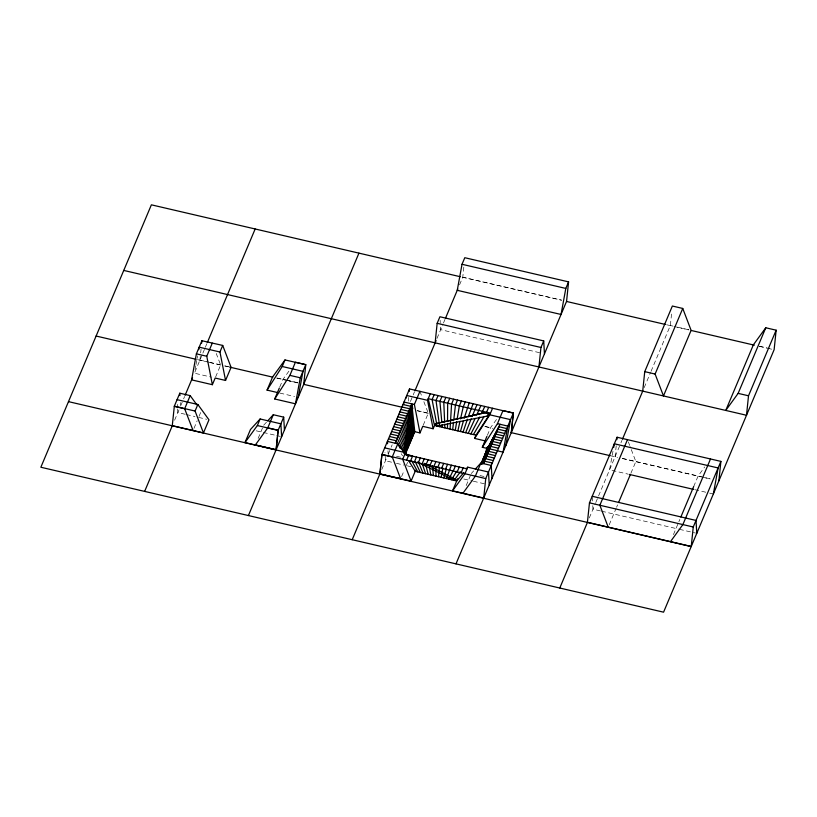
<?xml version="1.0" encoding="UTF-8"?>
<svg xmlns="http://www.w3.org/2000/svg" width="817" height="817" viewBox="0 0 817 817"><rect width="100%" height="100%" fill="white"/><g stroke="black" fill="none" stroke-linecap="round" stroke-linejoin="round"><path stroke-width="0.61" stroke-dasharray="4.08 3.06" d="M199.899 360.185L200.573 353.996M200.655 352.883L201.074 349.125M408.275 401.096L408.653 397.44M459.552 284.837L462.779 277.188L463.913 266.23M616.222 445.755L615.089 456.703L617.56 457.285M651.067 371.296L670.348 325.503L671.737 312.114M195.1 369.478L195.784 365.761M196.009 364.525L196.917 359.562M197.142 358.326L197.602 355.844M612.975 451.239L609.564 469.826L628.099 474.136M174.613 420.214L180.159 407.05M180.659 405.875L183.12 400.013M183.621 398.849L184.601 396.5M194.875 372.113L202.371 354.333M202.861 353.158L204.832 348.471M205.322 347.296L206.803 343.783M193.986 428.343L197.183 420.755M199.052 416.323L200.859 412.013M215.627 376.943L220.651 365.015L216.25 353.495M258.131 438.392L263.207 426.331M279.771 386.992L283.019 379.302L290.311 369.264M381.774 469.52L387.738 455.355M388.228 454.191L390.7 448.329M391.19 447.154L392.18 444.816M410.43 401.474L414.382 392.099M436.993 338.412L442.998 324.155M443.488 322.981L444.969 319.467M401.596 476.556L404.344 470.041M406.212 465.598L407.571 462.371M423.206 425.248L428.271 413.228L417.283 410.665M466.18 485.564L470.786 474.626M487.351 435.308L490.588 427.608L497.155 418.58M589.302 517.937L595.348 503.568M595.797 502.506L620.471 443.927M620.961 442.753L621.951 440.414M644.204 387.585L650.618 372.358M609.206 524.8L616.11 508.399M616.6 507.224L617.591 504.886M630.908 473.247L635.851 461.534L630.121 446.562M673.443 534.604L678.386 522.89M678.876 521.716L679.867 519.377M693.674 486.575L698.116 476.035L704.683 467.007M263.677 425.218L266.883 421.725M471.246 473.533L473.656 470.909M462.779 277.188L561.626 300.196L462.739 277.29M670.348 325.503L672.789 326.065M677.681 327.198L689.885 330.048M759.483 346.245L769.257 348.522M666.601 324.747L672.779 326.177M674.015 326.473L688.843 329.915M759.269 346.306L766.683 348.032M767.919 348.328L771.626 349.186M539.516 352.678L440.669 329.67L440.332 323.798M283.019 379.302L285.46 379.864M286.685 380.15L297.674 382.703M199.94 360.083L208.325 362.033M209.52 362.309L220.304 364.821M225.094 365.934L228.689 366.772M277.208 378.067L285.419 379.976M286.634 380.262L297.623 382.816M484.777 426.372L490.547 427.72M622.411 458.408L710.33 478.874M197.428 359.613L208.549 362.197M209.785 362.493L223.378 365.648M224.614 365.934L228.321 366.802M276.503 378.016L287.625 380.61M288.861 380.896L297.511 382.907M417.354 410.798L428.476 413.392M485.308 426.617L492.722 428.343M610.105 455.661L617.519 457.387M622.462 458.541L701.537 476.944M702.773 477.23L710.177 478.956M195.641 373.481L211.511 377.178M279.884 393.089L294.539 396.5M694.818 489.669L708.41 492.835M709.646 493.121L713.353 493.979M396.562 456.264L401.351 457.377M480.028 475.576L484.818 476.689M391.557 462.187L385.461 460.768L384.981 452.557M396.449 463.331L403.772 465.036M407.366 465.864L410.828 466.67M463.872 479.017L472.144 480.947M473.37 481.233L484.358 483.787M185.163 414.27L177.84 412.565L177.636 409.041M186.388 414.556L194.936 416.537M198.592 417.395L206.67 419.274M256.252 430.814L260.868 431.887M263.309 432.459L275.523 435.298M276.738 435.584L280.405 436.431M600.393 510.911L592.989 509.185L592.774 505.672M601.629 511.197L678.233 529.028M679.468 529.324L695.533 533.062M401.3 453.731L402.526 455.835M628.365 441.956L629.682 445.408M419.907 391.343L422.113 397.103M423.87 401.709L427.832 412.074M592.305 497.451L592.509 500.974M440.128 320.284L440.261 322.623M387.973 450.79L388.177 454.313M180.353 402.587L180.486 404.936M177.36 404.354L177.565 407.867"/><path stroke-width="1.23" d="M447.481 428.496L447.522 423.441M447.542 420.908L447.675 403.21L449.748 398.288M450.075 429.109L451.566 404.109L453.639 399.186M438.566 476.73L439.383 467.232M172.264 425.79L174.327 406.212L195.079 411.043L203.453 432.928L172.316 425.688L144.64 491.395M201.656 343.15L201.952 340.607L196.386 353.843L191.607 379.864L212.369 384.695L215.177 378.036L225.553 380.446L231.078 367.323L222.714 345.438L201.911 340.72M267.69 420.847L273.307 414.73L283.683 417.14L278.107 430.375L276.095 449.84L244.967 442.589L250.492 429.476L260.112 418.978L280.874 423.809L281.63 436.717M303.73 384.235L305.783 364.658L295.407 362.248L289.882 375.371L274.726 398.982L295.488 403.812L300.258 377.781L305.783 364.658L284.99 359.94L272.592 376.994L267.067 390.107L277.443 392.528M511.299 432.55L513.311 413.085L409.531 388.923L381.896 454.528L379.885 473.993L400.687 478.721M352.209 539.71L379.925 473.891L381.937 454.426L485.727 478.578L513.362 412.973L502.986 410.563L497.451 423.676L482.306 447.287L487.494 448.502L500.045 424.278L483.47 463.647M409.276 391.353L409.531 388.923M435.144 342.793L437.156 323.318L439.924 316.761L543.713 340.914L544.459 353.822M485.727 478.578L483.715 498.043L452.577 490.803L457.643 478.772M511.35 432.438L513.362 412.973M538.934 366.945L540.946 347.48L543.713 340.914M455.998 563.863L566.569 301.34L568.581 281.875L464.791 257.712L462.024 264.279L457.254 290.311L561.044 314.463L565.813 288.432L568.581 281.875M559.778 588.015L587.413 522.42L589.466 502.843L617.101 437.238L720.89 461.391L718.878 480.866M616.845 439.669L617.101 437.238M642.724 391.098L644.736 371.633L672.36 306.028L682.746 308.448L691.111 330.334L663.475 395.928L655.111 374.053L682.746 308.448M720.89 461.391L693.255 526.996L691.243 546.471L587.454 522.308M765.774 327.77L738.139 393.375L725.751 410.43L753.376 344.825L765.774 327.77L776.15 330.191L748.515 395.785L746.503 415.261L123.745 270.427M776.15 330.191L774.138 349.656L663.567 612.178L40.85 467.242L151.38 204.822L460.267 276.718M452.669 429.711L453.506 422.297M453.782 419.836L455.457 405.018L457.53 400.095M403.833 453.272L410.614 407.55L412.268 405.079L412.626 408.367L405.477 453.639M404.497 453.139L411.278 407.417L412.268 405.079M406.396 443.713L406.795 441.2M407.193 438.688L407.591 436.176M455.263 430.314L456.693 421.776M457.101 419.335L459.348 405.926L461.421 401.004M441.16 477.332L442.845 468.039M198.735 349.656L199.195 347.174L219.947 352.004L225.553 380.446M298.205 397.358L302.974 371.327L282.222 366.496L267.067 390.107M403.547 404.527L404.007 402.046L414.382 404.456L419.989 432.908L414.791 431.693L411.788 403.853L395.203 443.222M406.315 397.961L406.764 395.489L427.526 400.32L433.122 428.762L422.746 426.341L419.989 432.908M505.774 445.673L510.554 419.642L489.792 414.811L474.636 438.423L485.022 440.843M613.659 447.512L614.333 443.794L718.123 467.957L713.353 493.979M457.857 430.916L460.012 421.276M460.553 418.876L463.239 406.825L465.312 401.913M483.93 460.471L487.494 447.032L488.096 447.461L483.562 463.249L482.949 462.81L483.93 460.471L484.542 460.911M443.754 477.935L446.307 468.846M460.451 431.519L463.464 420.816M464.127 418.437L469.203 402.812M482.122 464.127L487.494 447.032M484.726 457.489L486.391 451.597M409.991 455.161L409.787 455.845L406.09 454.987L406.294 454.293L412.248 456.315M463.045 432.122L467.436 419.203M468.233 416.864L473.094 403.721M446.348 478.548L449.769 469.652M465.639 432.724L471.205 418.815M472.134 416.496L476.985 404.629M196.866 404.813L190.187 395.622L179.801 393.202L174.276 406.325L184.662 408.735L193.067 430.518M185.091 395.336L192.546 377.648M207.304 342.619L255.159 228.985M184.662 408.735L190.187 395.622M212.369 384.695L206.762 356.253L212.287 343.13M195.079 411.043L197.847 404.486L177.085 399.656M219.947 352.004L222.714 345.438M203.453 432.928L208.978 419.805L197.847 404.486M244.967 442.589L257.355 425.545L260.112 418.978M282.222 366.496L284.99 359.94M274.726 398.982L279.322 388.085M267.782 427.853L278.158 430.263L276.146 449.728L255.384 444.897L267.782 427.853L273.307 414.73M248.419 515.547L358.949 253.137M414.873 390.924L436.094 340.556M445.469 318.293L457.796 289.004M400.647 478.823L392.272 456.948L397.797 443.825L387.421 441.405L387.564 443.754M414.382 404.456L419.907 391.343M384.705 447.859L405.467 452.689L402.699 459.256L411.063 481.131L379.925 473.891M427.526 400.32L430.283 393.753M405.814 453.016L414.791 431.693M406.59 460.155L408.663 455.243M434.174 394.662L432.101 399.584L437.105 426.086M410.481 461.064L412.554 456.141M438.065 395.571L436.002 400.483L439.699 426.688M414.372 461.973L416.445 457.05M441.966 396.47L439.893 401.392L441.834 422.358M418.263 462.871L420.336 457.959M445.857 397.379L443.784 402.301L444.622 421.797M411.063 481.131L415.669 470.204M433.122 428.762L434.511 425.483L428.21 398.676L490.486 413.167L476.025 435.144L474.636 438.423M422.164 463.78L424.227 458.858M426.055 464.689L428.128 459.767M429.946 465.598L432.019 460.676M433.837 466.497L435.91 461.574M437.728 467.406L439.801 462.483M441.619 468.315L443.692 463.392M445.51 469.213L447.583 464.301M449.401 470.122L451.474 465.2M453.292 471.031L455.365 466.109M480.886 405.528L476.699 415.026M457.183 471.93L459.256 467.018M484.777 406.437L481.519 413.616M461.084 472.839L463.147 467.916M486.595 412.268L488.668 407.346M489.24 484.92L488.495 472.022L467.733 467.181L464.975 473.748L452.577 490.803M489.792 414.811L492.559 408.245M482.306 447.287L486.891 436.39M492.008 478.364L491.252 465.455L480.876 463.045L475.351 476.158L462.963 493.213M487.494 448.502L486.799 450.136L499.013 426.74L506.795 428.557M622.442 439.24L642.673 391.21M627.476 439.648L599.852 505.253L608.216 527.139M618.581 502.537L630.418 474.422M680.847 517.028L693.674 486.575M710.504 458.98L682.879 524.585L670.491 541.63M468.243 433.327L475.106 418.457M448.942 479.15L453.231 470.459M488.096 447.461L487.381 448.86L486.769 448.421M470.837 433.939L479.732 417.007M485.421 453.425L496.94 431.662L504.722 433.48M484.726 455.059L495.909 434.123L503.691 435.931M484.042 456.703L494.867 436.584L502.649 438.392M483.347 458.337L493.836 439.046L501.618 440.853M482.653 459.981L492.794 441.507L500.576 443.314M481.969 461.625L491.763 443.968L499.544 445.776M481.193 463.831L489.689 448.88L497.471 450.698M481.764 463.28L488.648 451.341L496.44 453.159M481.601 464.076L483.409 460.992M484.614 458.94L487.616 453.803L495.398 455.62M473.431 434.542L484.083 416.507M482.234 463.566L483.48 461.482M485.339 458.347L486.575 456.264L494.367 458.071M451.535 479.753L456.683 471.256M489.066 413.473L487.218 416.19L489.066 413.473L485.369 412.616L435.39 423.747L435.747 425.289L438.208 425.861L487.361 416.078M454.129 480.355L460.38 471.746M463.872 472.563L456.723 480.958L415.21 471.297L408.684 460.696M466.129 468.938L467.733 467.181M475.259 469.162L480.876 463.045M435.747 425.289L438.208 425.861M435.39 423.747L485.369 412.616M410.614 407.55L411.278 407.417M411.952 408.5L412.626 408.367M462.024 264.279L565.813 288.432M566.518 301.453L665.365 324.451M691.315 330.497L754.326 345.162M437.156 323.318L540.946 347.48M644.736 371.633L655.111 374.053M738.139 393.375L748.515 395.785M485.227 412.738L488.923 413.596M289.882 375.371L300.258 377.781M497.451 423.676L507.837 426.096L503.058 452.128L497.073 450.729M196.386 353.843L206.762 356.253M402.965 404.507L410.747 406.315M505.764 431.019L497.982 429.201L486.105 451.781L481.274 463.259L490.721 446.419L498.513 448.237M401.933 406.968L409.715 408.776L410.42 413.77M96.11 336.032L196.192 359.327M229.557 367.088L272.796 377.158M303.689 384.347L402.526 407.346M511.258 432.653L610.105 455.661M400.892 409.429L408.674 411.237L409.644 417.283M399.86 411.891L407.642 413.698L408.96 421.061M398.819 414.342L406.6 416.159L408.347 424.901M397.787 416.803L405.569 418.621L407.979 429.476M434.511 425.483L476.025 435.144M396.745 419.264L404.538 421.082L407.244 432.132M629.335 474.432L693.582 489.383M395.714 421.725L403.496 423.543L406.703 435.359M394.672 424.186L402.464 425.994L406.417 439.24M393.641 426.648L401.423 428.455L405.61 441.17M392.609 429.109L400.391 430.916L405.498 445.03M391.568 431.57L399.35 433.378L404.721 446.879M390.536 434.031L398.318 435.839L404.813 450.729M485.543 458.725L493.325 460.533M389.495 436.482L397.276 438.3L404.078 452.475M484.512 461.186L492.294 462.994M388.463 438.943L396.245 440.761L400.34 448.533M592.233 496.276L696.023 520.439L696.768 533.348M404.772 454.334L467.048 468.825M257.355 425.545L278.107 430.375M381.896 454.528L392.272 456.948M589.466 502.843L693.255 526.996M68.485 401.637L691.202 546.573M417.599 462.095L452.986 479.702L455.447 480.273L456.039 479.579L424.452 463.372M486.115 449.983L486.718 450.412M405.467 452.689L407.693 455.753M397.797 443.825L404.476 453.016M411.707 460.788L417.804 471.899M415.169 461.595L420.398 472.502M418.314 461.636L422.992 473.104M405.61 449.125L406.509 451.382M406.345 447.389L407.193 449.738M422.215 463.586L425.586 473.707M406.366 443.478L407.887 448.094M407.142 441.64L408.582 446.46M407.346 437.728L409.266 444.816M425.749 464.802L428.179 474.32M408.153 435.808L409.96 443.182M435.522 423.625L435.89 425.177M408.51 431.887L410.655 441.537M408.847 427.403L411.339 439.893M409.613 424.748L412.034 438.259M428.945 464.434L430.784 474.922M410.216 420.908L412.718 436.615M410.767 416.262L413.412 434.981M411.36 411.227L414.107 433.337M442.058 424.83L442.293 427.291M432.469 465.619L433.378 475.525M283.683 417.14L284.439 430.048M179.801 393.202L179.944 395.551M444.724 424.237L444.887 427.894M435.931 466.425L435.972 476.127M485.237 454.181L485.829 454.681L485.237 454.211"/></g></svg>
